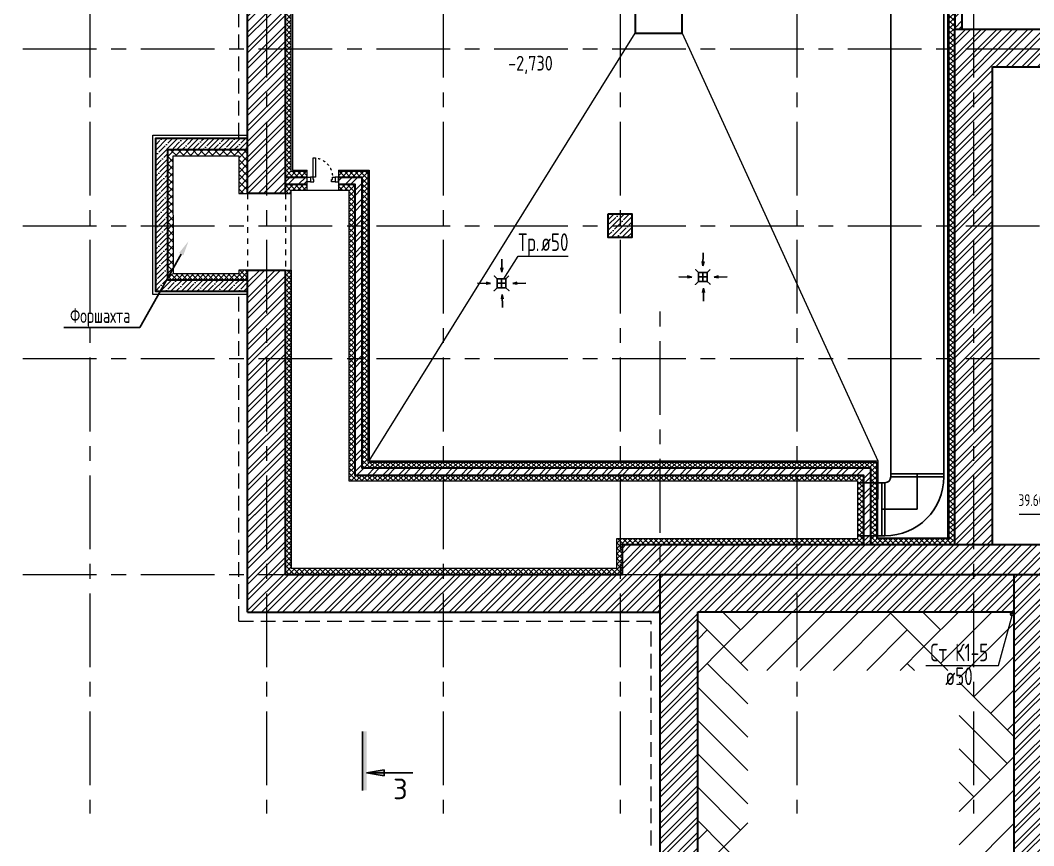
# Model space of a CAD drawing. Header units: millimetres. Extents: x -8689834 to 9419935, y 0 to 233063.
# Drawn here: x -351350 to -334153, y 78084 to 92086 of the extents above; entities that cross this region are included whole.
import ezdxf
from ezdxf import colors
from ezdxf.entities.mleader import LeaderData, LeaderLine
from ezdxf.enums import TextEntityAlignment as Align
from ezdxf.math import Vec2, Vec3

# ---------------------------------------------------------------- set-up
doc = ezdxf.new("R2010")
doc.units = ezdxf.units.MM
doc.header["$MEASUREMENT"] = 0
for name, pattern in [('ACAD_ISO03W100', [30, 12, -18]), ('CENTER', [2, 1.25, -0.25, 0.25, -0.25]), ('TRATTEGGIATA', [0.75, 0.5, -0.25]), ('Штрих', [6.35, 3.175, -3.175])]:
    doc.linetypes.add(name, pattern=pattern)
doc.layers.get('0').update_dxf_attribs({"color": 250, "lineweight": 9})
for name, color, linetype, lineweight in [('1 этаж тонкие линии!', 250, 'Continuous', 0), ('АР_Выноски АПР', 7, 'Continuous', 5), ('АР_Двери', 175, 'Continuous', 18), ('АР_Колонны', 250, 'Continuous', 30), ('АР_Колонны Штрих', 250, 'Continuous', 5), ('АР_Маркер экспликации', 239, 'Continuous', 13), ('АР_МосжилНии_Стены', 127, 'Continuous', 30), ('АР_Навесной фасад', 190, 'Continuous', 5), ('АР_Номер помещения', 1, 'Continuous', 25), ('АР_Оси', 195, 'Continuous', 9), ('АР_Отметки', 250, 'Continuous', 15), ('АР_Перегородки кирпич', 244, 'Continuous', 30), ('АР_Перегородки_кирпич_Штрих', 244, 'Continuous', 5), ('АР_Помещения_площадь', 19, 'Continuous', 9), ('АР_Разрезы', 175, 'Continuous', 9), ('АР_Сущ Несущая стена', 216, 'Continuous', 30), ('АР_тонкая линия', 250, 'Continuous', 0), ('АР_Утеплитель', 154, 'Continuous', 9), ('АР_Штриховка кирпич', 250, 'Continuous', 9), ('АР_Штриховка монолит', 250, 'Continuous', 9), ('ВК_канализация', 32, 'Continuous', 30), ('М_проемы ОВ 4-5эт', 172, 'Continuous', 30), ('ОТВ.ВК', 212, 'Continuous', 30), ('Подвал', 250, 'Continuous', 30), ('Штриховка', 7, 'Continuous', 5)]:
    doc.layers.add(name, color=color, linetype=linetype, lineweight=lineweight)
doc.layers.add('25. ЗАЛИВКА ЗОН', color=7, linetype='Continuous', lineweight=0, transparency=0.2)
for name, color, linetype in [('Aks_Схема', 3, 'Continuous'), ('м_0_воздухозабор', 132, 'Continuous'), ('ТХ_ВК_трапы', 5, 'Continuous')]:
    doc.layers.add(name, color=color, linetype=linetype)
doc.styles.add('ISOCPEUR', font='isocpeur.ttf', dxfattribs={"width": 0.7})
doc.styles.add('METRO-STYLE', font='isocpeur.ttf', dxfattribs={"width": 0.9, "oblique": 15})
doc.styles.get("Standard").update_dxf_attribs({"font": 'isocpeur.ttf', "width": 0.7})
pattern_1 = [(225.037216, (0, 370), (61.912019, -61.831642), []), (315.037216, (0, 370), (61.831642, 61.912019), [])]

# ---------------------------------------------------------------- blocks, each defined once
blk = doc.blocks.new('_DotSmall')
at = {"color": 0, "linetype": 'ByBlock', "const_width": 0.5}
blk.add_lwpolyline([(-0.0625, 0, 1), (0.0625, 0, 1)], format="xyb", close=True, dxfattribs=at)
blk = doc.blocks.new('*U861')
at = {"layer": 'АР_Номер помещения', "color": 7}
blk.add_circle((-11006, 2671), 400, dxfattribs=at)
at = {"layer": 'АР_Помещения_площадь', "color": 7}
blk.add_line((-11353, -3017), (-11775, -3017), dxfattribs=at)
at = {"color": 7, "style": 'ISOCPEUR', "width": 0.7, "flags": 1}
blk.add_attdef('КАТЕГОРИЯ', (-499, -2092), '', height=250, dxfattribs=at)
at = {"layer": 'АР_Номер помещения', "color": 7, "style": 'ISOCPEUR', "width": 0.7}
blk.add_attdef('НОМЕР_ПОМЕЩЕНИЯ', text='', height=300, dxfattribs=at).set_placement((-11006, 2671), align=Align.MIDDLE_CENTER)
at = {"layer": 'АР_Помещения_площадь', "color": 7, "lineweight": 30, "width": 0.7, "flags": 104}
blk.add_attdef('ИМЯ_ПОМЕЩЕНИЯ', text='', height=100, dxfattribs=at).set_placement((158, 1217), align=Align.MIDDLE_CENTER)
at = {"layer": 'АР_Помещения_площадь', "color": 7, "style": 'ISOCPEUR', "width": 0.7}
blk.add_attdef('ПЛОЩАДЬ_ПОМЕЩЕНИЯ', text='', height=200, dxfattribs=at).set_placement((-11348, -2770), align=Align.MIDDLE_RIGHT)
blk = doc.blocks.new('Aks_es_rect_900_90_100_50_50_wipe')
at = {"color": 0, "linetype": 'ByBlock', "lineweight": -2}
blk.add_wipeout([(4.5, -5.5), (4.5, -6), (-4.5, -6), (-4.5, -5.5), (-4.47, -4.72), (-4.38, -3.94), (-4.22, -3.17), (-4.01, -2.41), (-3.74, -1.67), (-3.41, -0.96), (-3.03, -0.28), (-2.59, 0.38), (-2.1, 0.99), (-1.57, 1.57), (-0.99, 2.1), (-0.38, 2.59), (0.28, 3.03), (0.96, 3.41), (1.67, 3.74), (2.41, 4.01), (3.17, 4.22), (3.94, 4.38), (4.72, 4.47), (5.5, 4.5), (6, 4.5), (6, -4.5), (5.5, -4.5), (5.42, -4.5), (5.34, -4.51), (5.27, -4.53), (5.19, -4.55), (5.12, -4.58), (5.05, -4.61), (4.98, -4.65), (4.91, -4.69), (4.85, -4.74), (4.79, -4.79), (4.74, -4.85), (4.69, -4.91), (4.65, -4.98), (4.61, -5.05), (4.58, -5.12), (4.55, -5.19), (4.53, -5.27), (4.51, -5.34), (4.5, -5.42)], dxfattribs=at)
blk = doc.blocks.new('Aks_es_rect_900_90_100_50_50')
at = {"color": 0, "linetype": 'ByBlock', "lineweight": -2}
blk.add_blockref('Aks_es_rect_900_90_100_50_50_wipe', (0, 0), dxfattribs=at)
for p, q in [((5.5, -4.5), (5.5, 4.5)), ((5.5, 4.5), (6, 4.5)), ((6, 4.5), (6, -4.5)), ((6, -4.5), (5.5, -4.5)), ((-4.5, -5.5), (4.5, -5.5)), ((-4.5, -5.5), (-4.5, -6)), ((-4.5, -6), (4.5, -6)), ((4.5, -5.5), (4.5, -6))]:
    blk.add_line(p, q, dxfattribs=at)
for radius in [10, 1]:
    blk.add_arc((5.5, -5.5), radius, 90, 180, dxfattribs=at)
at = {"layer": 'Aks_Схема'}
for q in [(6, 0), (0, -6)]:
    blk.add_line((0, 0), q, dxfattribs=at)
blk = doc.blocks.new('*U287')
for points in [[(0, 0), (0, -80), (55, -80), (55, 0), (0, 0)], [(55, -80), (55, 0), (115, 0), (115, -40), (100, -40), (100, -80), (55, -80)], [(475, -80), (475, 0), (415, 0), (415, -40), (430, -40), (430, -80), (475, -80)], [(530, 0), (530, -80), (475, -80), (475, 0), (530, 0)]]:
    blk.add_lwpolyline(points)
blk.add_lwpolyline([(100, -80), (100, -410), (140, -410), (140, -80)], close=True)
at = {"linetype": 'ACAD_ISO03W100', "ltscale": 3}
blk.add_arc((100, -80), 330, 270, 0, dxfattribs=at)
blk = doc.blocks.new('Трапы с разуклонкой')
at = {"layer": 'ТХ_ВК_трапы'}
blk.add_lwpolyline([(364931, 183328), (364981, 183278), (364981, 183128), (364931, 183078), (364981, 183128), (365130, 183128), (365181, 183077), (365130, 183128), (365055, 183128), (365055, 183278), (364981, 183278), (365130, 183278), (365179, 183327), (365130, 183278), (365130, 183128), (365130, 183203), (364981, 183203)], dxfattribs=at)
blk.add_lwpolyline([(364931, 183328), (364981, 183278), (364981, 183128), (364931, 183078), (364981, 183128), (365130, 183128), (365181, 183077), (365130, 183128), (365055, 183128), (365055, 183278), (364981, 183278), (365130, 183278), (365179, 183327), (365130, 183278), (365130, 183128), (365130, 183203), (364981, 183203)], dxfattribs=at)
blk = doc.blocks.new('A$C985b353d')
at = {"layer": 'ТХ_ВК_трапы', "ltscale": 100}
for p, q in [((6, 409), (2, 189)), ((2, 189), (-11, 264)), ((-11, 264), (2, 189)), ((2, 189), (20, 264)), ((-407, 3), (-188, -1)), ((-188, -1), (-263, 17)), ((192, -1), (267, 17)), ((412, 3), (192, -1)), ((-188, -1), (-262, -14)), ((-262, -14), (-188, -1)), ((192, -1), (267, -14)), ((267, -14), (192, -1)), ((10, -191), (-4, -265)), ((-4, -265), (10, -191)), ((14, -410), (10, -191)), ((10, -191), (27, -266))]:
    blk.add_line(p, q, dxfattribs=at)

msp = doc.modelspace()

# ---------------------------------------------------------------- hatches: boundary and pattern name
at = {"layer": '1 этаж тонкие линии!', "ltscale": 100, "transparency": 33554559}
h = msp.add_hatch(dxfattribs=at)
h.set_pattern_fill('AR-PARQ1', color=256, scale=200, angle=45, style=0)
h.paths.add_polyline_path([(-339005.062, 81057.768), (-335415.132, 81057.768), (-335415.132, 63056), (-339005.062, 63056)], flags=16)
h.paths.add_polyline_path([(-339852.068, 82045.5), (-334484.741, 82050.5), (-334484.741, 62098), (-339852.693, 62093)])
at = {"layer": 'АР_Колонны Штрих', "ltscale": 100}
h = msp.add_hatch(dxfattribs=at)
h.set_pattern_fill('ANSI35', color=256, scale=500)
h.set_pattern_definition([(45, (-1298424.17, 128672.16), (-88.388348, 88.388348), []), (45, (-1298335.78, 128672.16), (-88.388348, 88.388348), [156.25, -31.25, 0, -31.25])])
h.paths.add_polyline_path([(-340972.071, 88800.682), (-341372.071, 88800.682), (-341372.071, 88400.682), (-340972.071, 88400.682)])
at = {"layer": 'АР_Перегородки_кирпич_Штрих', "ltscale": 100}
h = msp.add_hatch(dxfattribs=at)
h.set_pattern_fill('ANSI32', color=256, scale=500)
h.paths.add_polyline_path([(-335372.192, 100516.93), (-339246.72, 100520.682), (-339246.766, 100400.682), (-335492.192, 100400.682), (-335492.192, 99100.682), (-335372.192, 99100.682)])
h.paths.add_polyline_path([(-335372.192, 99100.682), (-335492.192, 99100.682), (-335492.192, 94600.682), (-335372.192, 94600.682)])
h.paths.add_polyline_path([(-335372.192, 94600.682), (-335492.192, 94600.682), (-335492.192, 91935.682), (-335372.192, 91935.682)])
h.paths.add_polyline_path([(-340746.766, 100457.517), (-340746.766, 100456.101), (-340746.766, 100455.885)], flags=16)
h.paths.add_polyline_path([(-340746.766, 100440.685), (-340746.766, 100520.682), (-340972.071, 100520.462), (-340972.071, 100400.682), (-340746.766, 100400.682), (-340746.766, 100438.825)])
h = msp.add_hatch(dxfattribs=at)
h.set_pattern_fill('ANSI32', color=256, scale=500)
h.paths.add_polyline_path([(-346482.192, 89424.659), (-346852.192, 89424.659), (-346852.192, 89304.659), (-346482.192, 89304.659)])
h = msp.add_hatch(dxfattribs=at)
h.set_pattern_fill('ANSI32', color=256, scale=500)
h.paths.add_polyline_path([(-345552.192, 89424.659), (-345952.162, 89424.659), (-345952.162, 89304.659), (-345672.192, 89304.659), (-345672.192, 84372.053), (-337041.055, 84372.053), (-337042.99, 83192.52), (-336922.991, 83192.301), (-336920.837, 84491.176), (-345552.192, 84492.053)])
at = {"layer": 'АР_Разрезы', "ltscale": 100}
h = msp.add_hatch(color=5, dxfattribs=at)
h.dxf.hatch_style = 1
h.paths.add_polyline_path([(-345473.243, 80022.801), (-345543.243, 80022.801), (-345543.243, 79022.801), (-345473.243, 79022.801)])
h.paths.add_polyline_path([(-345172.793, 79373.079), (-345473.243, 79322.801), (-345172.793, 79322.801)])
h.paths.add_polyline_path([(-345172.793, 79322.801), (-345473.243, 79322.801), (-345172.793, 79272.523)])
h = msp.add_hatch(color=5, dxfattribs=at)
h.dxf.hatch_style = 1
h.paths.add_polyline_path([(-345473.243, 80022.801), (-345543.243, 80022.801), (-345543.243, 79022.801), (-345473.243, 79022.801)])
h.paths.add_polyline_path([(-345172.793, 79373.079), (-345473.243, 79322.801), (-345172.793, 79322.801)])
h.paths.add_polyline_path([(-345172.793, 79322.801), (-345473.243, 79322.801), (-345172.793, 79272.523)])
at = {"layer": 'АР_Утеплитель', "ltscale": 100}
h = msp.add_hatch(dxfattribs=at)
h.set_pattern_fill('ANSI37', color=256, scale=700, angle=180.0372162)
h.set_pattern_definition(pattern_1)
h.paths.add_polyline_path([(-348754.121, 89785.379), (-347642.757, 89785.713), (-347642.713, 89886.023), (-348854.515, 89885.596)])
h = msp.add_hatch(dxfattribs=at)
h.set_pattern_fill('ANSI37', color=256, scale=700, angle=180.0372162)
h.set_pattern_definition([(225.037216, (-262306.35, 402283.35), (61.91202, -61.831642), []), (315.037216, (-262306.35, 402283.35), (61.831642, 61.91202), [])])
h.paths.add_polyline_path([(-348852.266, 87785.415), (-348752.773, 87785.463), (-348754.342, 89785.641), (-348852.18, 89885.8)])
h = msp.add_hatch(dxfattribs=at)
h.set_pattern_fill('ANSI37', color=256, scale=700, angle=180.0372162)
h.set_pattern_definition(pattern_1)
h.paths.add_polyline_path([(-347492.192, 89148.636), (-347642.735, 89148.636), (-347642.735, 89885.917), (-347492.192, 89885.917)])
at = {"layer": 'АР_Штриховка кирпич', "ltscale": 100}
h = msp.add_hatch(dxfattribs=at)
h.set_pattern_fill('ANSI32', color=256, scale=500)
h.paths.add_polyline_path([(-347492.244, 102840.392), (-346852.14, 102840.392), (-346852.071, 106850.682), (-347492.192, 106340.682)])
h.paths.add_polyline_path([(-347492.101, 89148.636), (-346852.071, 89148.636), (-346852.143, 101675.392), (-347492.241, 101675.392)])
h.paths.add_polyline_path([(-346852.059, 87848.636), (-347492.083, 87848.636), (-347492.071, 83698.48), (-346852.071, 83698.48)])
h = msp.add_hatch(dxfattribs=at)
h.set_pattern_fill('ANSI32', color=256, scale=500)
h.set_pattern_definition([(45, (-1298418.67, 164822.8), (-132.58252, 132.58252), []), (45, (-1298330.29, 164822.8), (-132.58252, 132.58252), [])])
h.paths.add_polyline_path([(-335492.192, 83192.411), (-334852.192, 83192.411), (-334852.192, 91294.874), (-333250.926, 91296.087), (-333250.926, 91935.278), (-335492.192, 91935.682)])
h = msp.add_hatch(dxfattribs=at)
h.set_pattern_fill('ANSI32', color=256, scale=500)
h.paths.add_polyline_path([(-346852.069, 83700.689), (-347492.006, 83700.682), (-347492.014, 82045.67), (-340491.827, 82045.695), (-340491.827, 82685.68), (-329971.818, 82685.68), (-329971.818, 83192.411), (-341131.827, 83192.405), (-341131.827, 82685.689), (-346851.951, 82685.676)])
h = msp.add_hatch(dxfattribs=at)
h.set_pattern_fill('ANSI32', color=256, scale=500)
h.paths.add_polyline_path([(-339853.318, 82050.5), (-330106.827, 82051.497), (-330106.828, 80969.207), (-329468.316, 80969.003), (-329468.316, 82685.682), (-329576.827, 82685.682), (-329971.818, 82685.755), (-340493.318, 82685.682), (-340493.318, 64815.685), (-346842.012, 64815.685), (-346842.012, 55105.682), (-333741.706, 55105.68), (-333741.706, 61455.681), (-332347.87, 61455.684), (-332347.87, 62094), (-334239.751, 62094), (-334239.751, 55506.503), (-346441.827, 55506.497), (-346441.082, 64414.997), (-340492.572, 64415.003), (-340517.573, 61455.682), (-334214.005, 61455.682), (-334225.318, 62094.728), (-339853.263, 62094.728), (-339853.372, 64904.622)])
h = msp.add_hatch(dxfattribs=at)
h.set_pattern_fill('ANSI32', color=256, scale=500)
h.paths.add_polyline_path([(-333716.86, 82685.681), (-334136.666, 82685.681), (-334136.666, 62094), (-333716.794, 62094)])
h.paths.add_polyline_path([(-334136.666, 82685.682), (-334484.741, 82685.681), (-334484.741, 62094), (-334136.666, 62094)])
at = {"layer": 'АР_Штриховка монолит', "ltscale": 100}
h = msp.add_hatch(dxfattribs=at)
h.set_pattern_fill('ANSI35', color=256, scale=500)
h.paths.add_polyline_path([(-347492.139, 90085.71), (-349052.142, 90085.774), (-349052.355, 87485.818), (-347492.191, 87485.74), (-347492.185, 87685.731), (-348852.352, 87685.833), (-348852.175, 89885.8), (-347492.205, 89885.816)])
at = {"layer": 'Штриховка', "transparency": 33554636}
h = msp.add_hatch(dxfattribs=at)
h.set_pattern_fill('ANSI37', color=256, scale=500)
h.paths.add_polyline_path([(-346482.192, 89524.659), (-346752.192, 89524.659), (-346752.192, 94600.682), (-346852.192, 94600.682), (-346852.192, 89424.659), (-346482.192, 89424.659)])
h.paths.add_polyline_path([(-346482.192, 89304.659), (-346852.192, 89304.659), (-346852.192, 89148.636), (-346752.192, 89148.636), (-346752.192, 89204.659), (-346482.192, 89204.659)])
h = msp.add_hatch(dxfattribs=at)
h.set_pattern_fill('ANSI37', color=256, scale=500)
h.paths.add_polyline_path([(-345452.192, 89524.659), (-345952.162, 89524.659), (-345952.162, 89424.659), (-345552.192, 89424.659), (-345552.192, 88600.682), (-345452.192, 88600.682)])
h.paths.add_polyline_path([(-345452.192, 88600.682), (-345552.192, 88600.682), (-345552.192, 86350.682), (-345452.192, 86350.682)])
h.paths.add_polyline_path([(-345452.192, 86350.682), (-345552.192, 86350.682), (-345552.192, 84492.053), (-344606.736, 84492.053), (-344480.699, 84592.053), (-345452.192, 84592.053)])
h.paths.add_polyline_path([(-336820.653, 84592.053), (-344172.071, 84592.053), (-344172.071, 84492.053), (-336920.836, 84492.053), (-336922.991, 83292.502), (-336822.991, 83292.32)])
h.paths.add_polyline_path([(-344172.071, 84592.053), (-344480.699, 84592.053), (-344606.736, 84492.053), (-344172.071, 84492.053)])
h = msp.add_hatch(dxfattribs=at)
h.set_pattern_fill('ANSI37', color=256, scale=500)
h.paths.add_polyline_path([(-345672.192, 89304.659), (-345952.162, 89304.659), (-345952.162, 89204.659), (-345772.192, 89204.659), (-345772.192, 84272.053), (-337141.238, 84271.796), (-337143.022, 83292.411), (-337043.022, 83292.411), (-337041.056, 84371.631), (-345672.192, 84372.053)])
h = msp.add_hatch(dxfattribs=at)
h.set_pattern_fill('ANSI37', color=256, scale=500)
h.paths.add_polyline_path([(-348852.162, 87685.425), (-347642.696, 87685.801), (-347642.76, 87785.721), (-348852.985, 87785.327)])
h = msp.add_hatch(dxfattribs=at)
h.set_pattern_fill('ANSI37', color=256, scale=500)
h.paths.add_polyline_path([(-347492.192, 87685.7), (-347642.735, 87685.7), (-347642.735, 87848.636), (-347492.192, 87848.636)])

# ---------------------------------------------------------------- linework, layer by layer
at = {"linetype": 'TRATTEGGIATA', "ltscale": 500}
for p, q in [((-347641.699, 90096.612), (-347641.7, 98565.676)), ((-347641.699, 81895.682), (-347642.192, 87489.172)), ((-347642.192, 81895.682), (-340642.01, 81894.901)), ((-340642.01, 64965.687), (-340642.01, 81894.901))]:
    msp.add_line(p, q, dxfattribs=at)
at = {"layer": '1 этаж тонкие линии!', "color": 7, "ltscale": 100, "transparency": 33554559, "elevation": -1.084}
for points in [[(-346752.192, 89148.636), (-346752.192, 89204.659)], [(-337141.237, 83292.411), (-341231.827, 83292.411), (-341231.827, 82785.682), (-346752.192, 82785.682)]]:
    msp.add_lwpolyline(points, dxfattribs=at)
at = {"layer": '25. ЗАЛИВКА ЗОН', "lineweight": 13, "ltscale": 500}
for p, q in [((-347492.192, 89885.917), (-347642.735, 89885.917)), ((-347642.735, 89885.917), (-347642.735, 89885.814)), ((-347642.735, 89786.007), (-347642.735, 89148.636)), ((-347492.192, 89148.636), (-347492.192, 89885.917)), ((-347642.735, 89148.636), (-347492.192, 89148.636)), ((-347492.192, 87848.636), (-347642.735, 87848.636)), ((-347492.192, 87685.7), (-347492.192, 87848.636)), ((-347656.114, 87685.706), (-347656.114, 87685.7)), ((-347656.114, 87685.7), (-347492.192, 87685.7))]:
    msp.add_line(p, q, dxfattribs=at)
for points in [[(-347642.735, 89786.003), (-347642.735, 89148.636), (-347492.192, 89148.636), (-347492.192, 89885.917), (-347656.114, 89885.917), (-347656.114, 89885.814)], [(-347642.735, 89786.003), (-347642.735, 89148.636), (-347492.192, 89148.636), (-347492.192, 89885.917), (-347656.114, 89885.917), (-347656.114, 89885.814)], [(-347642.735, 89786.007), (-347642.735, 89148.636), (-347492.192, 89148.636), (-347492.192, 89885.917), (-347642.735, 89885.917), (-347642.735, 89885.814)], [(-347642.726, 87685.705), (-347642.726, 87685.699), (-347492.183, 87685.699), (-347492.192, 87848.636), (-347642.735, 87848.636), (-347642.732, 87785.994)]]:
    msp.add_lwpolyline(points, dxfattribs=at)
at = {"layer": 'АР_Колонны', "ltscale": 100}
msp.add_lwpolyline([(-341372.071, 88800.682), (-340972.071, 88800.682), (-340972.071, 88400.682), (-341372.071, 88400.682)], close=True, dxfattribs=at)
at = {"layer": 'АР_МосжилНии_Стены', "ltscale": 100}
for p, q in [((-347492.192, 89276.668), (-347492.192, 101675.392)), ((-346852.192, 89276.668), (-346852.192, 101675.392)), ((-335492.192, 91935.682), (-333250.926, 91935.682)), ((-335492.192, 83192.411), (-335492.192, 91935.682)), ((-334852.192, 91295.682), (-333250.926, 91295.682)), ((-334852.192, 83192.411), (-334852.192, 91295.682)), ((-347492.192, 89148.636), (-347492.192, 90135.682)), ((-346852.192, 89148.636), (-346852.192, 89700.682)), ((-347492.192, 83584.096), (-347492.192, 87848.636)), ((-346852.192, 83649.096), (-346852.192, 87848.636)), ((-347492.192, 82045.682), (-347492.192, 83765.682)), ((-346852.192, 82685.682), (-346852.192, 83700.682)), ((-346852.192, 82685.682), (-341131.827, 82685.682)), ((-340491.811, 64415.003), (-340491.827, 82685.682)), ((-340491.827, 82685.68), (-329468.316, 82685.682)), ((-347492.192, 82045.682), (-340492.01, 82045.682)), ((-339853.318, 62095.5), (-339853.318, 82050.5)), ((-339853.318, 82050.5), (-334484.741, 82050.5))]:
    msp.add_line(p, q, dxfattribs=at)
for points in [[(-346852.192, 89148.636), (-347492.192, 89148.636)], [(-347492.192, 87848.636), (-346852.192, 87848.636)], [(-346852.01, 82685.682), (-341131.827, 82685.682), (-341131.827, 83192.411), (-329971.818, 83192.411)], [(-334484.741, 62094), (-334484.741, 82685.682)]]:
    msp.add_lwpolyline(points, dxfattribs=at)
at = {"layer": 'АР_Навесной фасад', "ltscale": 100}
msp.add_lwpolyline([(-347642.73, 87785.994), (-348752.61, 87785.469), (-348754.121, 89785.641), (-347642.735, 89786.007)], dxfattribs=at)
at = {"layer": 'АР_Оси', "linetype": 'CENTER', "ltscale": 1000}
for p, q in [((-350172.071, 134363.151), (-350172.071, 78630.803)), ((-347172.071, 134363.151), (-347172.071, 78630.803)), ((-344172.071, 134363.151), (-344172.071, 78630.803)), ((-341172.071, 134363.151), (-341172.071, 78630.803)), ((-338172.071, 134363.151), (-338172.071, 78630.803)), ((-335172.071, 134363.151), (-335172.071, 78630.803)), ((-359305.765, 91600.682), (-276127.363, 91600.682)), ((-359305.765, 88600.682), (-276127.363, 88600.682)), ((-340492.01, 53394.411), (-340492.01, 87278.342)), ((-359305.765, 86350.682), (-276127.363, 86350.682)), ((-359305.765, 82685.682), (-275708.6, 82685.682))]:
    msp.add_line(p, q, dxfattribs=at)
at = {"layer": 'АР_Перегородки кирпич', "linetype": 'Continuous', "ltscale": 100}
for p, q in [((-335372.192, 100396.934), (-335372.192, 91935.682)), ((-335492.192, 94800.682), (-335492.192, 91935.682))]:
    msp.add_line(p, q, dxfattribs=at)
for points in [[(-346852.192, 89424.659), (-346482.192, 89424.659)], [(-346852.192, 89304.659), (-346482.192, 89304.659)], [(-345952.162, 89424.659), (-345552.192, 89424.659), (-345552.192, 84492.053), (-336920.836, 84492.053), (-336923, 83192.411)], [(-345952.162, 89304.659), (-345672.192, 89304.659), (-345672.192, 84372.053), (-337041.055, 84372.053), (-337042.996, 83192.411)]]:
    msp.add_lwpolyline(points, dxfattribs=at)
at = {"layer": 'АР_Разрезы', "color": 5, "lineweight": 25, "ltscale": 100}
for p, q in [((-345543.243, 80022.801), (-345543.243, 79022.801)), ((-345543.243, 80022.801), (-345543.243, 79022.801)), ((-345473.243, 79322.801), (-345172.793, 79373.079)), ((-345473.243, 79322.801), (-345172.793, 79373.079)), ((-345172.793, 79272.523), (-345473.243, 79322.801)), ((-345172.793, 79272.523), (-345473.243, 79322.801)), ((-345172.793, 79373.079), (-345172.793, 79272.523)), ((-345172.793, 79373.079), (-345172.793, 79272.523))]:
    msp.add_line(p, q, dxfattribs=at)
at = {"layer": 'АР_Разрезы', "color": 5, "lineweight": 25, "ltscale": 100, "elevation": 0}
msp.add_lwpolyline([(-345473.243, 79322.801), (-344689.493, 79322.801)], dxfattribs=at)
msp.add_lwpolyline([(-345473.243, 79322.801), (-344689.493, 79322.801)], dxfattribs=at)
at = {"layer": 'АР_Сущ Несущая стена', "linetype": 'Штрих', "lineweight": 9, "ltscale": 30}
for p, q in [((-347492.192, 89148.636), (-347492.192, 87848.636)), ((-346852.192, 89148.636), (-346852.192, 87848.636))]:
    msp.add_line(p, q, dxfattribs=at)
at = {"layer": 'АР_Сущ Несущая стена', "ltscale": 100}
for points in [[(-347492.192, 87485.667), (-349052.355, 87485.818), (-349052.16, 90085.818), (-347492.192, 90085.667)], [(-348852.18, 89885.809), (-348852.336, 87685.8), (-347492.192, 87685.693)], [(-347492.192, 89885.816), (-348852.18, 89885.8)]]:
    msp.add_lwpolyline(points, dxfattribs=at)
at = {"layer": 'АР_тонкая линия', "color": 18, "ltscale": 500, "true_color": 0x000000}
for p, q in [((-346852.192, 89148.636), (-346752.192, 89148.636, -1.148)), ((-346852.192, 87848.636), (-346752.192, 87848.636)), ((-346752.192, 87848.636), (-346752.192, 82785.682, -1.084))]:
    msp.add_line(p, q, dxfattribs=at)
for points in [[(-346752.192, 89524.659), (-346482.192, 89524.659)], [(-346732.192, 89544.659), (-346482.192, 89544.659)], [(-346752.192, 89204.659), (-346482.192, 89204.659)]]:
    msp.add_lwpolyline(points, dxfattribs=at)
at = {"layer": 'АР_Утеплитель', "ltscale": 0.25}
msp.add_lwpolyline([(-347492.192, 87435.667), (-349102.36, 87435.822), (-349102.156, 90135.822), (-347492.192, 90135.667)], dxfattribs=at)
at = {"layer": 'ВК_канализация', "color": 18, "lineweight": 13, "ltscale": 500, "true_color": 0x000000}
for points in [[(-343145.595, 87699.335), (-342898.64, 88084.976), (-342051.525, 88084.976)], [(-335985.223, 81141.757), (-334751.245, 81141.757), (-334516.636, 81986.729)]]:
    msp.add_lwpolyline(points, dxfattribs=at)
at = {"layer": 'м_0_воздухозабор', "linetype": 'Continuous'}
for p, q in [((-336578.802, 84391.06), (-336578.802, 95020.682)), ((-335678.802, 84391.06), (-335678.802, 95020.682)), ((-336578.802, 84391.06), (-336128.802, 84391.06)), ((-335678.802, 84391.06), (-336128.802, 84391.06))]:
    msp.add_line(p, q, dxfattribs=at)
at = {"layer": 'М_проемы ОВ 4-5эт'}
msp.add_lwpolyline([(-340917.198, 91865.633), (-340115.679, 91865.633), (-340115.679, 92667.358), (-340917.198, 92667.358)], close=True, dxfattribs=at)
at = {"layer": 'ОТВ.ВК', "ltscale": 500}
msp.add_circle((-334516.656, 82011.729), 25, dxfattribs=at)
at = {"layer": 'Подвал', "lineweight": 13, "ltscale": 500}
for p, q in [((-345432.192, 84612.053), (-340917.198, 91865.633, -0.063)), ((-340115.679, 91865.633, -0.063), (-336800.617, 84612.053))]:
    msp.add_line(p, q, dxfattribs=at)
at = {"layer": 'Штриховка', "transparency": 33554636}
for points, elevation in [([(-346752.192, 89524.659), (-346752.192, 100300.682), (-346633.349, 100300.682)], -1.084), ([(-346633.35, 100400.682), (-346633.349, 100280.682), (-346732.192, 100280.682), (-346732.192, 89544.659)], -1.378)]:
    msp.add_lwpolyline(points, dxfattribs=dict(at, elevation=elevation))
for points in [[(-346482.192, 89204.972), (-346482.192, 89544.659)], [(-345952.162, 89544.659), (-345432.192, 89544.659), (-345432.192, 84612.053), (-336800.617, 84612.053), (-336802.991, 83309.447)], [(-345952.162, 89544.659), (-345952.162, 89204.972)], [(-345952.162, 89524.659), (-345452.192, 89524.659), (-345452.192, 84592.053), (-336820.653, 84592.053), (-336823.022, 83292.411)], [(-346752.192, 89204.659), (-345772.192, 89204.659), (-345772.192, 84272.053), (-337141.237, 84272.053), (-337141.237, 83292.411), (-341231.827, 83292.411), (-341231.827, 82785.682), (-346752.192, 82785.683), (-346752.192, 89204.659)]]:
    msp.add_lwpolyline(points, dxfattribs=at)

# ---------------------------------------------------------------- block references
at = {"layer": 'АР_Двери', "xscale": -1, "rotation": 180}
msp.add_blockref('*U287', (-346482.192, 89344.659), dxfattribs=at)
at = {"layer": 'АР_Маркер экспликации', "color": 7}
ref = msp.add_blockref('*U861', (-322623.936, 86717.221, 2.343), dxfattribs=at)
ref.add_attrib('НОМЕР_ПОМЕЩЕНИЯ', '017', dxfattribs={"layer": 'АР_Номер помещения', "color": 7, "height": 300, "style": 'ISOCPEUR', "width": 0.7}).set_placement((-333629.791, 89388.565, 2.343), align=Align.MIDDLE_CENTER)
ref.add_attrib('ПЛОЩАДЬ_ПОМЕЩЕНИЯ', '39.60', dxfattribs={"layer": 'АР_Помещения_площадь', "color": 7, "height": 200, "style": 'ISOCPEUR', "width": 0.7}).set_placement((-333971.634, 83946.938, 2.343), align=Align.MIDDLE_RIGHT)
at = {"layer": 'ВК_канализация', "color": 7, "ltscale": 500}
for p in [(-339767.794, 87731.819), (-343182.909, 87624.334)]:
    msp.add_blockref('A$C985b353d', p, dxfattribs=at)
at = {"layer": 'ВК_канализация', "color": 7, "lineweight": 9, "xscale": -1}
for p in [(21872.381, -95578.405), (25287.496, -95470.92)]:
    msp.add_blockref('Трапы с разуклонкой', p, dxfattribs=at)

# ---------------------------------------------------------------- texts
at = {"layer": 'АР_Разрезы', "color": 5, "lineweight": 25, "ltscale": 100, "insert": (-345023.243, 79222.801), "char_height": 350, "width": 583.33333, "attachment_point": 1, "style": 'METRO-STYLE'}
msp.add_mtext('{\\Q0;\\W1;3}', dxfattribs=at)
msp.add_mtext('{\\Q0;\\W1;3}', dxfattribs=at)
at = {"layer": 'ВК_канализация', "color": 18, "ltscale": 100, "true_color": 0x000000, "char_height": 300, "attachment_point": 4, "style": 'ISOCPEUR'}
for s, insert, width in [('Тр.', (-342898.64, 88279.976), 5891.51019), ('\\pxi-1,l1,t1,5;ø50', (-342512.39, 88322.562), 7500), ('Ст К1-5', (-335908.637, 81362.55), 5891.51019), ('\\pxi-1,l1,t1,5;ø50', (-335652.614, 80957.917), 7500)]:
    msp.add_mtext(s, dxfattribs=dict(at, insert=insert, width=width))

# ---------------------------------------------------------------- leaders
at = {"layer": 'АР_Выноски АПР'}
ml = msp.add_multileader_mtext('Standard', dxfattribs=at)
ml.set_content('\\A1;Форшахта', color=256, style='ISOCPEUR')
ml.set_leader_properties()
ml.build(insert=Vec2(0, 0))
ml.multileader.update_dxf_attribs({"text_left_attachment_type": 6, "text_right_attachment_type": 6, "dogleg_length": 100, "arrow_head_size": 250})
ctx = ml.context
ctx.base_point, ctx.char_height, ctx.arrow_head_size, ctx.landing_gap_size, ctx.plane_origin = Vec3(-350530.572, 86877), 250, 250, 25, Vec3(-370438.237, 88758.321)
ctx.left_attachment, ctx.right_attachment = 6, 6
notes = []
notes.append((ctx, [(0, (1, 1, 0), (-349321.167, 86877), (-1, 0), 56.905, [(1, [(-348495.666, 88337.296)], 0, [])])]))
ctx.mtext.insert, ctx.mtext.width, ctx.mtext.flow_direction = Vec3(-350505.572, 87202), 6210.48741, 5
at = {"layer": 'АР_Отметки'}
ml = msp.add_multileader_mtext('Standard', dxfattribs=at)
ml.set_content('{\\W0.8;-2,730}', color=256, style='ISOCPEUR')
ml.set_leader_properties(color=256, linetype='Continuous', lineweight=-1)
ml.set_arrow_properties(name='DOTSMALL')
ml.build(insert=Vec2(0, 0))
ml.multileader.update_dxf_attribs({"has_text_frame": 1, "text_left_attachment_type": 4, "text_right_attachment_type": 4, "dogleg_length": 100, "arrow_head_size": 180})
ctx = ml.context
ctx.base_point, ctx.char_height, ctx.arrow_head_size, ctx.landing_gap_size, ctx.plane_origin = Vec3(-346371.356, 101933.6), 250, 180, 50, Vec3(-346327.75, 100655.48)
ctx.left_attachment, ctx.right_attachment = 4, 4
notes.append((ctx, [(0, (0, 0, 0), (0, 0), (1, 0), 1, [])]))
ctx.mtext.insert, ctx.mtext.width, ctx.mtext.defined_height, ctx.mtext.line_spacing_style, ctx.mtext.flow_direction = Vec3(-346321.356, 102266.933), 769.98896, 343.888, 2, 5
for ctx, leaders in notes:
    for number, flags, end, landing, length, lines in leaders:
        leader = LeaderData()
        leader.index, (leader.has_last_leader_line, leader.has_dogleg_vector, leader.attachment_direction) = number, flags
        leader.last_leader_point, leader.dogleg_vector, leader.dogleg_length = Vec3(end), Vec3(landing), length
        for number, points, colour, breaks in lines:
            line = LeaderLine()
            line.index, line.vertices, line.color, line.breaks = number, Vec3.list(points), colors.encode_raw_color(colour), breaks
            leader.lines.append(line)
        ctx.leaders.append(leader)

# ---------------------------------------------------------------- next in the draw order: block references
at = {"layer": 'м_0_воздухозабор', "linetype": 'Continuous', "xscale": 100, "yscale": 100, "zscale": 100, "rotation": 180}
msp.add_blockref('Aks_es_rect_900_90_100_50_50', (-336128.802, 83791.06), dxfattribs=at)

# ---------------------------------------------------------------- next in the draw order: hatches: boundary and pattern name
at = {"layer": 'Штриховка', "transparency": 33554636}
h = msp.add_hatch(dxfattribs=at)
h.set_pattern_fill('ANSI37', color=256, scale=500)
h.paths.add_polyline_path([(-341371.998, 100400.682), (-344172.071, 100400.682), (-344172.071, 100300.682), (-341371.999, 100300.682)])
h.paths.add_polyline_path([(-344172.071, 100400.682), (-345133.707, 100400.682), (-345133.707, 100300.682), (-344172.071, 100300.682)])
h.paths.add_polyline_path([(-346633.35, 100400.682), (-346852.192, 100400.682), (-346852.192, 99100.682), (-346752.192, 99100.682), (-346752.192, 100300.682), (-346633.349, 100300.682)])
h.paths.add_polyline_path([(-346752.192, 99100.682), (-346852.192, 99100.682), (-346852.192, 94600.682), (-346752.192, 94600.682)])
h.paths.add_polyline_path([(-335492.192, 94800.682), (-335592.192, 94800.682), (-335592.192, 94600.682), (-335492.192, 94600.682)])
h.paths.add_polyline_path([(-335492.192, 95920.737), (-338172.071, 95920.737), (-338172.071, 95820.717), (-335592.192, 95820.699), (-335592.192, 95020.645), (-335592.192, 94920.607), (-335492.192, 94920.607)])
h.paths.add_polyline_path([(-336922.834, 83292.411), (-336923, 83192.411), (-335492.192, 83192.411), (-335492.192, 91935.682), (-335492.192, 94600.682), (-335592.192, 94600.682), (-335592.192, 83292.411)])
h.paths.add_polyline_path([(-337042.996, 83192.411), (-337042.831, 83292.411), (-341231.827, 83292.411), (-341231.827, 82785.682), (-346752.192, 82785.682), (-346752.192, 87848.636), (-346852.192, 87848.636), (-346852.192, 82685.682), (-341131.827, 82685.682), (-341131.827, 83192.411)])

# ---------------------------------------------------------------- next in the draw order: linework, layer by layer
at = {"layer": 'м_0_воздухозабор', "linetype": 'Continuous'}
for p, q in [((-336728.802, 84241.06), (-337141.292, 84241.812)), ((-336728.802, 83341.06), (-337142.932, 83341.815))]:
    msp.add_line(p, q, dxfattribs=at)
at = {"layer": 'Штриховка', "transparency": 33554636}
for points, elevation in [([(-335592.192, 94800.682), (-335592.192, 83292.411), (-336823.022, 83292.411)], -1.084), ([(-336802.991, 83309.483), (-335610.91, 83307.275), (-335611.778, 94800.682)], -1.378)]:
    msp.add_lwpolyline(points, dxfattribs=dict(at, elevation=elevation))

# ---------------------------------------------------------------- next in the draw order: leaders
at = {"layer": 'АР_Отметки'}
ml = msp.add_multileader_mtext('Standard', dxfattribs=at)
ml.set_content('{\\W0.8;-2,430}', color=256, style='ISOCPEUR')
ml.set_leader_properties(color=256, linetype='Continuous', lineweight=-1)
ml.set_arrow_properties(name='DOTSMALL')
ml.build(insert=Vec2(0, 0))
ml.multileader.update_dxf_attribs({"has_text_frame": 1, "text_left_attachment_type": 4, "text_right_attachment_type": 4, "dogleg_length": 100, "arrow_head_size": 180})
ctx = ml.context
ctx.base_point, ctx.char_height, ctx.arrow_head_size, ctx.landing_gap_size, ctx.plane_origin = Vec3(-336711.886, 117132.656), 250, 180, 50, Vec3(-335659.193, 115477.482)
ctx.left_attachment, ctx.right_attachment = 4, 4
notes = []
notes.append((ctx, [(0, (0, 0, 0), (0, 0), (1, 0), 1, [])]))
ctx.mtext.insert, ctx.mtext.width, ctx.mtext.line_spacing_style, ctx.mtext.flow_direction = Vec3(-336661.886, 117465.989), 852.69703, 2, 5
ml = msp.add_multileader_mtext('Standard', dxfattribs=at)
ml.set_content('{\\W0.8;-2,780}', color=256, style='ISOCPEUR')
ml.set_leader_properties(color=256, linetype='Continuous', lineweight=-1)
ml.set_arrow_properties(name='DOTSMALL')
ml.build(insert=Vec2(0, 0))
ml.multileader.update_dxf_attribs({"has_text_frame": 1, "text_left_attachment_type": 4, "text_right_attachment_type": 4, "dogleg_length": 100, "arrow_head_size": 180})
ctx = ml.context
ctx.base_point, ctx.char_height, ctx.arrow_head_size, ctx.landing_gap_size, ctx.plane_origin = Vec3(-348571.087, 101311.404), 250, 180, 50, Vec3(-348527.481, 100033.285)
ctx.left_attachment, ctx.right_attachment = 4, 4
notes.append((ctx, [(0, (0, 0, 0), (0, 0), (1, 0), 1, [])]))
ctx.mtext.insert, ctx.mtext.width, ctx.mtext.defined_height, ctx.mtext.line_spacing_style, ctx.mtext.flow_direction = Vec3(-348521.087, 101644.737), 769.98896, 343.888, 2, 5
ml = msp.add_multileader_mtext('Standard', dxfattribs=at)
ml.set_content('{\\W0.8;-2,730}', color=256, style='ISOCPEUR')
ml.set_leader_properties(color=256, linetype='Continuous', lineweight=-1)
ml.set_arrow_properties(name='DOTSMALL')
ml.build(insert=Vec2(0, 0))
ml.multileader.update_dxf_attribs({"has_text_frame": 1, "text_left_attachment_type": 4, "text_right_attachment_type": 4, "dogleg_length": 100, "arrow_head_size": 180})
ctx = ml.context
ctx.base_point, ctx.char_height, ctx.arrow_head_size, ctx.landing_gap_size, ctx.plane_origin = Vec3(-343122.46, 91149.378), 250, 180, 50, Vec3(-347780.969, 87297.071)
ctx.left_attachment, ctx.right_attachment = 4, 4
notes.append((ctx, [(0, (0, 0, 0), (0, 0), (1, 0), 1, [])]))
ctx.mtext.insert, ctx.mtext.width, ctx.mtext.defined_height, ctx.mtext.line_spacing_style, ctx.mtext.flow_direction = Vec3(-343072.46, 91482.712), 769.98896, 343.888, 2, 5
for ctx, leaders in notes:
    for number, flags, end, landing, length, lines in leaders:
        leader = LeaderData()
        leader.index, (leader.has_last_leader_line, leader.has_dogleg_vector, leader.attachment_direction) = number, flags
        leader.last_leader_point, leader.dogleg_vector, leader.dogleg_length = Vec3(end), Vec3(landing), length
        for number, points, colour, breaks in lines:
            line = LeaderLine()
            line.index, line.vertices, line.color, line.breaks = number, Vec3.list(points), colors.encode_raw_color(colour), breaks
            leader.lines.append(line)
        ctx.leaders.append(leader)

doc.saveas('drawing.dxf')
